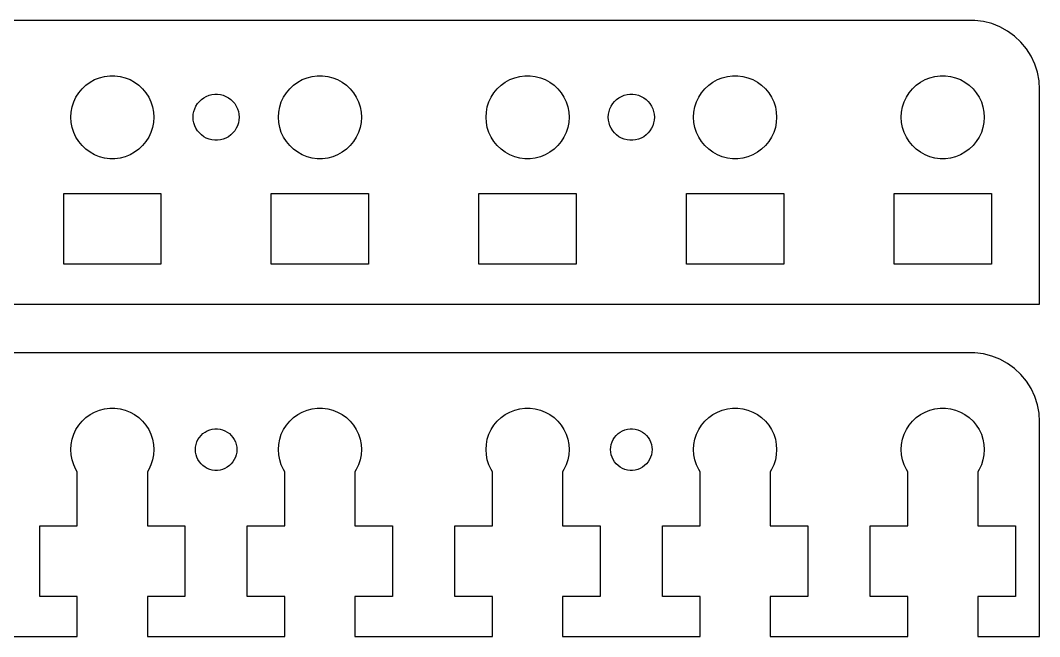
# Model space of a CAD drawing. Header units: metres. Extents: x -67 to 67, y 0 to 92.
# Drawn here: x -6.6 to 67, y 48 to 92.5 of the extents above; entities that cross this region are included whole.
import ezdxf

# ---------------------------------------------------------------- set-up
doc = ezdxf.new("R2010")
doc.units = ezdxf.units.M

msp = doc.modelspace()

# ---------------------------------------------------------------- linework, layer by layer
for p, q in [((62.3139, 92.4901), (-62.3139, 92.4901)), ((62.9369, 92.4114), (62.3139, 92.4901)), ((63.5451, 92.2553), (62.9369, 92.4114)), ((64.1289, 92.0241), (63.5451, 92.2553)), ((64.6791, 91.7216), (64.1289, 92.0241)), ((65.1871, 91.3526), (64.6791, 91.7216)), ((65.6448, 90.9227), (65.1871, 91.3526)), ((66.0451, 90.4389), (65.6448, 90.9227)), ((66.3815, 89.9088), (66.0451, 90.4389)), ((66.6489, 89.3406), (66.3815, 89.9088)), ((66.8429, 88.7434), (66.6489, 89.3406)), ((-0.92705, 88.3532), (-0.56213, 88.4469)), ((-0.56213, 88.4469), (-0.18837, 88.4941)), ((-0.18837, 88.4941), (0.18837, 88.4941)), ((0.18837, 88.4941), (0.56213, 88.4469)), ((0.56213, 88.4469), (0.92705, 88.3532)), ((14.0729, 88.3532), (14.4379, 88.4469)), ((14.4379, 88.4469), (14.8116, 88.4941)), ((14.8116, 88.4941), (15.1884, 88.4941)), ((15.1884, 88.4941), (15.5621, 88.4469)), ((15.5621, 88.4469), (15.927, 88.3532)), ((29.0729, 88.3532), (29.4379, 88.4469)), ((29.4379, 88.4469), (29.8116, 88.4941)), ((29.8116, 88.4941), (30.1884, 88.4941)), ((30.1884, 88.4941), (30.5621, 88.4469)), ((30.5621, 88.4469), (30.927, 88.3532)), ((44.0729, 88.3532), (44.4379, 88.4469)), ((44.4379, 88.4469), (44.8116, 88.4941)), ((44.8116, 88.4941), (45.1884, 88.4941)), ((45.1884, 88.4941), (45.5621, 88.4469)), ((45.5621, 88.4469), (45.927, 88.3532)), ((59.0729, 88.3532), (59.4379, 88.4469)), ((59.4379, 88.4469), (59.8116, 88.4941)), ((59.8116, 88.4941), (60.1884, 88.4941)), ((60.1884, 88.4941), (60.5621, 88.4469)), ((60.5621, 88.4469), (60.927, 88.3532)), ((66.9606, 88.1267), (66.8429, 88.7434)), ((-2.1869, 87.5536), (-1.91226, 87.8115)), ((-1.91226, 87.8115), (-1.60747, 88.033)), ((-1.60747, 88.033), (-1.27733, 88.2145)), ((-1.27733, 88.2145), (-0.92705, 88.3532)), ((0.92705, 88.3532), (1.27733, 88.2145)), ((1.27733, 88.2145), (1.60747, 88.033)), ((1.60747, 88.033), (1.91226, 87.8115)), ((1.91226, 87.8115), (2.1869, 87.5536)), ((12.8131, 87.5536), (13.0877, 87.8115)), ((13.0877, 87.8115), (13.3925, 88.033)), ((13.3925, 88.033), (13.7227, 88.2145)), ((13.7227, 88.2145), (14.0729, 88.3532)), ((15.927, 88.3532), (16.2773, 88.2145)), ((16.2773, 88.2145), (16.6075, 88.033)), ((16.6075, 88.033), (16.9123, 87.8115)), ((16.9123, 87.8115), (17.1869, 87.5536)), ((27.8131, 87.5536), (28.0877, 87.8115)), ((28.0877, 87.8115), (28.3925, 88.033)), ((28.3925, 88.033), (28.7227, 88.2145)), ((28.7227, 88.2145), (29.0729, 88.3532)), ((30.927, 88.3532), (31.2773, 88.2145)), ((31.2773, 88.2145), (31.6075, 88.033)), ((31.6075, 88.033), (31.9123, 87.8115)), ((31.9123, 87.8115), (32.1869, 87.5536)), ((42.8131, 87.5536), (43.0877, 87.8115)), ((43.0877, 87.8115), (43.3925, 88.033)), ((43.3925, 88.033), (43.7227, 88.2145)), ((43.7227, 88.2145), (44.0729, 88.3532)), ((45.927, 88.3532), (46.2773, 88.2145)), ((46.2773, 88.2145), (46.6075, 88.033)), ((46.6075, 88.033), (46.9123, 87.8115)), ((46.9123, 87.8115), (47.1869, 87.5536)), ((57.8131, 87.5536), (58.0877, 87.8115)), ((58.0877, 87.8115), (58.3925, 88.033)), ((58.3925, 88.033), (58.7227, 88.2145)), ((58.7227, 88.2145), (59.0729, 88.3532)), ((60.927, 88.3532), (61.2773, 88.2145)), ((61.2773, 88.2145), (61.6075, 88.033)), ((61.6075, 88.033), (61.9123, 87.8115)), ((61.9123, 87.8115), (62.1869, 87.5536)), ((67, 87.5), (66.9606, 88.1267)), ((-2.78932, 86.6044), (-2.62891, 86.9453)), ((-2.62891, 86.9453), (-2.42705, 87.2634)), ((-2.42705, 87.2634), (-2.1869, 87.5536)), ((2.1869, 87.5536), (2.42705, 87.2634)), ((2.42705, 87.2634), (2.62891, 86.9453)), ((2.62891, 86.9453), (2.78932, 86.6044)), ((6.43887, 86.7827), (6.608, 86.9055)), ((6.608, 86.9055), (6.7912, 87.0063)), ((6.7912, 87.0063), (6.98557, 87.0832)), ((6.98557, 87.0832), (7.18806, 87.1352)), ((7.18806, 87.1352), (7.39546, 87.1614)), ((7.39546, 87.1614), (7.60452, 87.1614)), ((7.60452, 87.1614), (7.81192, 87.1352)), ((7.81192, 87.1352), (8.01442, 87.0832)), ((8.01442, 87.0832), (8.20879, 87.0063)), ((8.20879, 87.0063), (8.39198, 86.9055)), ((8.39198, 86.9055), (8.56111, 86.7827)), ((12.2107, 86.6044), (12.3711, 86.9453)), ((12.3711, 86.9453), (12.5729, 87.2634)), ((12.5729, 87.2634), (12.8131, 87.5536)), ((17.1869, 87.5536), (17.427, 87.2634)), ((17.427, 87.2634), (17.6289, 86.9453)), ((17.6289, 86.9453), (17.7893, 86.6044)), ((27.2107, 86.6044), (27.3711, 86.9453)), ((27.3711, 86.9453), (27.5729, 87.2634)), ((27.5729, 87.2634), (27.8131, 87.5536)), ((32.1869, 87.5536), (32.427, 87.2634)), ((32.427, 87.2634), (32.6289, 86.9453)), ((32.6289, 86.9453), (32.7893, 86.6044)), ((36.4389, 86.7827), (36.608, 86.9055)), ((36.608, 86.9055), (36.7912, 87.0063)), ((36.7912, 87.0063), (36.9856, 87.0832)), ((36.9856, 87.0832), (37.1881, 87.1352)), ((37.1881, 87.1352), (37.3955, 87.1614)), ((37.3955, 87.1614), (37.6045, 87.1614)), ((37.6045, 87.1614), (37.8119, 87.1352)), ((37.8119, 87.1352), (38.0144, 87.0832)), ((38.0144, 87.0832), (38.2088, 87.0063)), ((38.2088, 87.0063), (38.392, 86.9055)), ((38.392, 86.9055), (38.5611, 86.7827)), ((42.2107, 86.6044), (42.3711, 86.9453)), ((42.3711, 86.9453), (42.5729, 87.2634)), ((42.5729, 87.2634), (42.8131, 87.5536)), ((47.1869, 87.5536), (47.427, 87.2634)), ((47.427, 87.2634), (47.6289, 86.9453)), ((47.6289, 86.9453), (47.7893, 86.6044)), ((57.2107, 86.6044), (57.3711, 86.9453)), ((57.3711, 86.9453), (57.5729, 87.2634)), ((57.5729, 87.2634), (57.8131, 87.5536)), ((62.1869, 87.5536), (62.427, 87.2634)), ((62.427, 87.2634), (62.6289, 86.9453)), ((62.6289, 86.9453), (62.7893, 86.6044)), ((67, 72), (67, 87.5)), ((-2.97633, 85.876), (-2.90575, 86.2461)), ((-2.90575, 86.2461), (-2.78932, 86.6044)), ((2.78932, 86.6044), (2.90575, 86.2461)), ((2.90575, 86.2461), (2.97633, 85.876)), ((5.95219, 86.1128), (6.0412, 86.302)), ((6.0412, 86.302), (6.15321, 86.4785)), ((6.15321, 86.4785), (6.28647, 86.6396)), ((6.28647, 86.6396), (6.43887, 86.7827)), ((8.56111, 86.7827), (8.71352, 86.6396)), ((8.71352, 86.6396), (8.84677, 86.4785)), ((8.84677, 86.4785), (8.95879, 86.302)), ((8.95879, 86.302), (9.04779, 86.1128)), ((12.0237, 85.876), (12.0942, 86.2461)), ((12.0942, 86.2461), (12.2107, 86.6044)), ((17.7893, 86.6044), (17.9057, 86.2461)), ((17.9057, 86.2461), (17.9763, 85.876)), ((27.0237, 85.876), (27.0942, 86.2461)), ((27.0942, 86.2461), (27.2107, 86.6044)), ((32.7893, 86.6044), (32.9057, 86.2461)), ((32.9057, 86.2461), (32.9763, 85.876)), ((35.9522, 86.1128), (36.0412, 86.302)), ((36.0412, 86.302), (36.1532, 86.4785)), ((36.1532, 86.4785), (36.2865, 86.6396)), ((36.2865, 86.6396), (36.4389, 86.7827)), ((38.5611, 86.7827), (38.7135, 86.6396)), ((38.7135, 86.6396), (38.8468, 86.4785)), ((38.8468, 86.4785), (38.9588, 86.302)), ((38.9588, 86.302), (39.0478, 86.1128)), ((42.0237, 85.876), (42.0942, 86.2461)), ((42.0942, 86.2461), (42.2107, 86.6044)), ((47.7893, 86.6044), (47.9057, 86.2461)), ((47.9057, 86.2461), (47.9763, 85.876)), ((57.0237, 85.876), (57.0942, 86.2461)), ((57.0942, 86.2461), (57.2107, 86.6044)), ((62.7893, 86.6044), (62.9057, 86.2461)), ((62.9057, 86.2461), (62.9763, 85.876)), ((-3, 85.5), (-2.97633, 85.876)), ((-2.97633, 85.124), (-3, 85.5)), ((2.97633, 85.876), (3, 85.5)), ((3, 85.5), (2.97633, 85.124)), ((5.83528, 85.5), (5.84842, 85.7086)), ((5.84842, 85.2914), (5.83528, 85.5)), ((5.84842, 85.7086), (5.88759, 85.914)), ((5.88759, 85.914), (5.95219, 86.1128)), ((9.04779, 86.1128), (9.1124, 85.914)), ((9.1124, 85.914), (9.15157, 85.7086)), ((9.15157, 85.7086), (9.1647, 85.5)), ((9.1647, 85.5), (9.15157, 85.2914)), ((12, 85.5), (12.0237, 85.876)), ((12.0237, 85.124), (12, 85.5)), ((17.9763, 85.876), (18, 85.5)), ((18, 85.5), (17.9763, 85.124)), ((27, 85.5), (27.0237, 85.876)), ((27.0237, 85.124), (27, 85.5)), ((32.9763, 85.876), (33, 85.5)), ((33, 85.5), (32.9763, 85.124)), ((35.8353, 85.5), (35.8484, 85.7086)), ((35.8484, 85.2914), (35.8353, 85.5)), ((35.8484, 85.7086), (35.8876, 85.914)), ((35.8876, 85.914), (35.9522, 86.1128)), ((39.0478, 86.1128), (39.1124, 85.914)), ((39.1124, 85.914), (39.1516, 85.7086)), ((39.1516, 85.7086), (39.1647, 85.5)), ((39.1647, 85.5), (39.1516, 85.2914)), ((42, 85.5), (42.0237, 85.876)), ((42.0237, 85.124), (42, 85.5)), ((47.9763, 85.876), (48, 85.5)), ((48, 85.5), (47.9763, 85.124)), ((57, 85.5), (57.0237, 85.876)), ((57.0237, 85.124), (57, 85.5)), ((62.9763, 85.876), (63, 85.5)), ((63, 85.5), (62.9763, 85.124)), ((-2.90575, 84.7539), (-2.97633, 85.124)), ((-2.78932, 84.3956), (-2.90575, 84.7539)), ((2.90575, 84.7539), (2.78932, 84.3956)), ((2.97633, 85.124), (2.90575, 84.7539)), ((5.88759, 85.086), (5.84842, 85.2914)), ((5.95219, 84.8872), (5.88759, 85.086)), ((6.0412, 84.698), (5.95219, 84.8872)), ((6.15321, 84.5215), (6.0412, 84.698)), ((8.95879, 84.698), (8.84677, 84.5215)), ((9.04779, 84.8872), (8.95879, 84.698)), ((9.1124, 85.086), (9.04779, 84.8872)), ((9.15157, 85.2914), (9.1124, 85.086)), ((12.0942, 84.7539), (12.0237, 85.124)), ((12.2107, 84.3956), (12.0942, 84.7539)), ((17.9057, 84.7539), (17.7893, 84.3956)), ((17.9763, 85.124), (17.9057, 84.7539)), ((27.0942, 84.7539), (27.0237, 85.124)), ((27.2107, 84.3956), (27.0942, 84.7539)), ((32.9057, 84.7539), (32.7893, 84.3956)), ((32.9763, 85.124), (32.9057, 84.7539)), ((35.8876, 85.086), (35.8484, 85.2914)), ((35.9522, 84.8872), (35.8876, 85.086)), ((36.0412, 84.698), (35.9522, 84.8872)), ((36.1532, 84.5215), (36.0412, 84.698)), ((38.9588, 84.698), (38.8468, 84.5215)), ((39.0478, 84.8872), (38.9588, 84.698)), ((39.1124, 85.086), (39.0478, 84.8872)), ((39.1516, 85.2914), (39.1124, 85.086)), ((42.0942, 84.7539), (42.0237, 85.124)), ((42.2107, 84.3956), (42.0942, 84.7539)), ((47.9057, 84.7539), (47.7893, 84.3956)), ((47.9763, 85.124), (47.9057, 84.7539)), ((57.0942, 84.7539), (57.0237, 85.124)), ((57.2107, 84.3956), (57.0942, 84.7539)), ((62.9057, 84.7539), (62.7893, 84.3956)), ((62.9763, 85.124), (62.9057, 84.7539)), ((-2.62891, 84.0547), (-2.78932, 84.3956)), ((-2.42705, 83.7366), (-2.62891, 84.0547)), ((2.62891, 84.0547), (2.42705, 83.7366)), ((2.78932, 84.3956), (2.62891, 84.0547)), ((6.28647, 84.3604), (6.15321, 84.5215)), ((6.43887, 84.2173), (6.28647, 84.3604)), ((6.608, 84.0944), (6.43887, 84.2173)), ((6.7912, 83.9937), (6.608, 84.0944)), ((6.98557, 83.9168), (6.7912, 83.9937)), ((8.20879, 83.9937), (8.01442, 83.9168)), ((8.39198, 84.0944), (8.20879, 83.9937)), ((8.56111, 84.2173), (8.39198, 84.0944)), ((8.71352, 84.3604), (8.56111, 84.2173)), ((8.84677, 84.5215), (8.71352, 84.3604)), ((12.3711, 84.0547), (12.2107, 84.3956)), ((12.5729, 83.7366), (12.3711, 84.0547)), ((17.6289, 84.0547), (17.427, 83.7366)), ((17.7893, 84.3956), (17.6289, 84.0547)), ((27.3711, 84.0547), (27.2107, 84.3956)), ((27.5729, 83.7366), (27.3711, 84.0547)), ((32.6289, 84.0547), (32.427, 83.7366)), ((32.7893, 84.3956), (32.6289, 84.0547)), ((36.2865, 84.3604), (36.1532, 84.5215)), ((36.4389, 84.2173), (36.2865, 84.3604)), ((36.608, 84.0944), (36.4389, 84.2173)), ((36.7912, 83.9937), (36.608, 84.0944)), ((36.9856, 83.9168), (36.7912, 83.9937)), ((38.2088, 83.9937), (38.0144, 83.9168)), ((38.392, 84.0944), (38.2088, 83.9937)), ((38.5611, 84.2173), (38.392, 84.0944)), ((38.7135, 84.3604), (38.5611, 84.2173)), ((38.8468, 84.5215), (38.7135, 84.3604)), ((42.3711, 84.0547), (42.2107, 84.3956)), ((42.5729, 83.7366), (42.3711, 84.0547)), ((47.6289, 84.0547), (47.427, 83.7366)), ((47.7893, 84.3956), (47.6289, 84.0547)), ((57.3711, 84.0547), (57.2107, 84.3956)), ((57.5729, 83.7366), (57.3711, 84.0547)), ((62.6289, 84.0547), (62.427, 83.7366)), ((62.7893, 84.3956), (62.6289, 84.0547)), ((-2.1869, 83.4464), (-2.42705, 83.7366)), ((-1.91226, 83.1884), (-2.1869, 83.4464)), ((2.1869, 83.4464), (1.91226, 83.1884)), ((2.42705, 83.7366), (2.1869, 83.4464)), ((7.18806, 83.8648), (6.98557, 83.9168)), ((7.39546, 83.8386), (7.18806, 83.8648)), ((7.60452, 83.8386), (7.39546, 83.8386)), ((7.81192, 83.8648), (7.60452, 83.8386)), ((8.01442, 83.9168), (7.81192, 83.8648)), ((12.8131, 83.4464), (12.5729, 83.7366)), ((13.0877, 83.1884), (12.8131, 83.4464)), ((17.1869, 83.4464), (16.9123, 83.1884)), ((17.427, 83.7366), (17.1869, 83.4464)), ((27.8131, 83.4464), (27.5729, 83.7366)), ((28.0877, 83.1884), (27.8131, 83.4464)), ((32.1869, 83.4464), (31.9123, 83.1884)), ((32.427, 83.7366), (32.1869, 83.4464)), ((37.1881, 83.8648), (36.9856, 83.9168)), ((37.3955, 83.8386), (37.1881, 83.8648)), ((37.6045, 83.8386), (37.3955, 83.8386)), ((37.8119, 83.8648), (37.6045, 83.8386)), ((38.0144, 83.9168), (37.8119, 83.8648)), ((42.8131, 83.4464), (42.5729, 83.7366)), ((43.0877, 83.1884), (42.8131, 83.4464)), ((47.1869, 83.4464), (46.9123, 83.1884)), ((47.427, 83.7366), (47.1869, 83.4464)), ((57.8131, 83.4464), (57.5729, 83.7366)), ((58.0877, 83.1884), (57.8131, 83.4464)), ((62.1869, 83.4464), (61.9123, 83.1884)), ((62.427, 83.7366), (62.1869, 83.4464)), ((-1.60747, 82.967), (-1.91226, 83.1884)), ((-1.27733, 82.7855), (-1.60747, 82.967)), ((-0.92705, 82.6468), (-1.27733, 82.7855)), ((-0.56213, 82.5531), (-0.92705, 82.6468)), ((-0.18837, 82.5059), (-0.56213, 82.5531)), ((0.18837, 82.5059), (-0.18837, 82.5059)), ((0.56213, 82.5531), (0.18837, 82.5059)), ((0.92705, 82.6468), (0.56213, 82.5531)), ((1.27733, 82.7855), (0.92705, 82.6468)), ((1.60747, 82.967), (1.27733, 82.7855)), ((1.91226, 83.1884), (1.60747, 82.967)), ((13.3925, 82.967), (13.0877, 83.1884)), ((13.7227, 82.7855), (13.3925, 82.967)), ((14.0729, 82.6468), (13.7227, 82.7855)), ((14.4379, 82.5531), (14.0729, 82.6468)), ((14.8116, 82.5059), (14.4379, 82.5531)), ((15.1884, 82.5059), (14.8116, 82.5059)), ((15.5621, 82.5531), (15.1884, 82.5059)), ((15.927, 82.6468), (15.5621, 82.5531)), ((16.2773, 82.7855), (15.927, 82.6468)), ((16.6075, 82.967), (16.2773, 82.7855)), ((16.9123, 83.1884), (16.6075, 82.967)), ((28.3925, 82.967), (28.0877, 83.1884)), ((28.7227, 82.7855), (28.3925, 82.967)), ((29.0729, 82.6468), (28.7227, 82.7855)), ((29.4379, 82.5531), (29.0729, 82.6468)), ((29.8116, 82.5059), (29.4379, 82.5531)), ((30.1884, 82.5059), (29.8116, 82.5059)), ((30.5621, 82.5531), (30.1884, 82.5059)), ((30.927, 82.6468), (30.5621, 82.5531)), ((31.2773, 82.7855), (30.927, 82.6468)), ((31.6075, 82.967), (31.2773, 82.7855)), ((31.9123, 83.1884), (31.6075, 82.967)), ((43.3925, 82.967), (43.0877, 83.1884)), ((43.7227, 82.7855), (43.3925, 82.967)), ((44.0729, 82.6468), (43.7227, 82.7855)), ((44.4379, 82.5531), (44.0729, 82.6468)), ((44.8116, 82.5059), (44.4379, 82.5531)), ((45.1884, 82.5059), (44.8116, 82.5059)), ((45.5621, 82.5531), (45.1884, 82.5059)), ((45.927, 82.6468), (45.5621, 82.5531)), ((46.2773, 82.7855), (45.927, 82.6468)), ((46.6075, 82.967), (46.2773, 82.7855)), ((46.9123, 83.1884), (46.6075, 82.967)), ((58.3925, 82.967), (58.0877, 83.1884)), ((58.7227, 82.7855), (58.3925, 82.967)), ((59.0729, 82.6468), (58.7227, 82.7855)), ((59.4379, 82.5531), (59.0729, 82.6468)), ((59.8116, 82.5059), (59.4379, 82.5531)), ((60.1884, 82.5059), (59.8116, 82.5059)), ((60.5621, 82.5531), (60.1884, 82.5059)), ((60.927, 82.6468), (60.5621, 82.5531)), ((61.2773, 82.7855), (60.927, 82.6468)), ((61.6075, 82.967), (61.2773, 82.7855)), ((61.9123, 83.1884), (61.6075, 82.967)), ((-3.51418, 74.9), (-3.51418, 80)), ((-3.51418, 80), (3.51418, 80)), ((3.51418, 80), (3.51418, 74.9)), ((11.4858, 74.9), (11.4858, 80)), ((11.4858, 80), (18.5142, 80)), ((18.5142, 80), (18.5142, 74.9)), ((26.4858, 74.9), (26.4858, 80)), ((26.4858, 80), (33.5142, 80)), ((33.5142, 80), (33.5142, 74.9)), ((41.4858, 74.9), (41.4858, 80)), ((41.4858, 80), (48.5142, 80)), ((48.5142, 80), (48.5142, 74.9)), ((56.4858, 74.9), (56.4858, 80)), ((56.4858, 80), (63.5142, 80)), ((63.5142, 80), (63.5142, 74.9)), ((3.51418, 74.9), (-3.51418, 74.9)), ((18.5142, 74.9), (11.4858, 74.9)), ((33.5142, 74.9), (26.4858, 74.9)), ((48.5142, 74.9), (41.4858, 74.9)), ((63.5142, 74.9), (56.4858, 74.9)), ((-67, 72), (67, 72)), ((62.3139, 68.4901), (-62.3139, 68.4901)), ((62.9369, 68.4114), (62.3139, 68.4901)), ((63.5451, 68.2553), (62.9369, 68.4114)), ((64.1289, 68.0241), (63.5451, 68.2553)), ((64.6791, 67.7216), (64.1289, 68.0241)), ((65.1871, 67.3526), (64.6791, 67.7216)), ((65.6448, 66.9227), (65.1871, 67.3526)), ((66.0451, 66.4389), (65.6448, 66.9227)), ((66.3815, 65.9088), (66.0451, 66.4389)), ((66.6489, 65.3406), (66.3815, 65.9088)), ((66.8429, 64.7434), (66.6489, 65.3406)), ((-1.60747, 64.033), (-1.27733, 64.2145)), ((-1.27733, 64.2145), (-0.92705, 64.3532)), ((-0.92705, 64.3532), (-0.56213, 64.4469)), ((-0.56213, 64.4469), (-0.18837, 64.4941)), ((-0.18837, 64.4941), (0.18837, 64.4941)), ((0.18837, 64.4941), (0.56213, 64.4469)), ((0.56213, 64.4469), (0.92705, 64.3532)), ((0.92705, 64.3532), (1.27733, 64.2145)), ((1.27733, 64.2145), (1.60747, 64.033)), ((13.3925, 64.033), (13.7227, 64.2145)), ((13.7227, 64.2145), (14.0729, 64.3532)), ((14.0729, 64.3532), (14.4379, 64.4469)), ((14.4379, 64.4469), (14.8116, 64.4941)), ((14.8116, 64.4941), (15.1884, 64.4941)), ((15.1884, 64.4941), (15.5621, 64.4469)), ((15.5621, 64.4469), (15.927, 64.3532)), ((15.927, 64.3532), (16.2773, 64.2145)), ((16.2773, 64.2145), (16.6075, 64.033)), ((28.3925, 64.033), (28.7227, 64.2145)), ((28.7227, 64.2145), (29.0729, 64.3532)), ((29.0729, 64.3532), (29.4379, 64.4469)), ((29.4379, 64.4469), (29.8116, 64.4941)), ((29.8116, 64.4941), (30.1884, 64.4941)), ((30.1884, 64.4941), (30.5621, 64.4469)), ((30.5621, 64.4469), (30.927, 64.3532)), ((30.927, 64.3532), (31.2773, 64.2145)), ((31.2773, 64.2145), (31.6075, 64.033)), ((43.3925, 64.033), (43.7227, 64.2145)), ((43.7227, 64.2145), (44.0729, 64.3532)), ((44.0729, 64.3532), (44.4379, 64.4469)), ((44.4379, 64.4469), (44.8116, 64.4941)), ((44.8116, 64.4941), (45.1884, 64.4941)), ((45.1884, 64.4941), (45.5621, 64.4469)), ((45.5621, 64.4469), (45.927, 64.3532)), ((45.927, 64.3532), (46.2773, 64.2145)), ((46.2773, 64.2145), (46.6075, 64.033)), ((58.3925, 64.033), (58.7227, 64.2145)), ((58.7227, 64.2145), (59.0729, 64.3532)), ((59.0729, 64.3532), (59.4379, 64.4469)), ((59.4379, 64.4469), (59.8116, 64.4941)), ((59.8116, 64.4941), (60.1884, 64.4941)), ((60.1884, 64.4941), (60.5621, 64.4469)), ((60.5621, 64.4469), (60.927, 64.3532)), ((60.927, 64.3532), (61.2773, 64.2145)), ((61.2773, 64.2145), (61.6075, 64.033)), ((66.9606, 64.1267), (66.8429, 64.7434)), ((67, 63.5), (66.9606, 64.1267)), ((-2.42705, 63.2634), (-2.1869, 63.5536)), ((-2.1869, 63.5536), (-1.91226, 63.8115)), ((-1.91226, 63.8115), (-1.60747, 64.033)), ((1.60747, 64.033), (1.91226, 63.8115)), ((1.91226, 63.8115), (2.1869, 63.5536)), ((2.1869, 63.5536), (2.42705, 63.2634)), ((12.5729, 63.2634), (12.8131, 63.5536)), ((12.8131, 63.5536), (13.0877, 63.8115)), ((13.0877, 63.8115), (13.3925, 64.033)), ((16.6075, 64.033), (16.9123, 63.8115)), ((16.9123, 63.8115), (17.1869, 63.5536)), ((17.1869, 63.5536), (17.427, 63.2634)), ((27.5729, 63.2634), (27.8131, 63.5536)), ((27.8131, 63.5536), (28.0877, 63.8115)), ((28.0877, 63.8115), (28.3925, 64.033)), ((31.6075, 64.033), (31.9123, 63.8115)), ((31.9123, 63.8115), (32.1869, 63.5536)), ((32.1869, 63.5536), (32.427, 63.2634)), ((42.5729, 63.2634), (42.8131, 63.5536)), ((42.8131, 63.5536), (43.0877, 63.8115)), ((43.0877, 63.8115), (43.3925, 64.033)), ((46.6075, 64.033), (46.9123, 63.8115)), ((46.9123, 63.8115), (47.1869, 63.5536)), ((47.1869, 63.5536), (47.427, 63.2634)), ((57.5729, 63.2634), (57.8131, 63.5536)), ((57.8131, 63.5536), (58.0877, 63.8115)), ((58.0877, 63.8115), (58.3925, 64.033)), ((61.6075, 64.033), (61.9123, 63.8115)), ((61.9123, 63.8115), (62.1869, 63.5536)), ((62.1869, 63.5536), (62.427, 63.2634)), ((67, 48), (67, 63.5)), ((-2.90575, 62.2461), (-2.78932, 62.6044)), ((-2.78932, 62.6044), (-2.62891, 62.9453)), ((-2.62891, 62.9453), (-2.42705, 63.2634)), ((2.42705, 63.2634), (2.62891, 62.9453)), ((2.62891, 62.9453), (2.78932, 62.6044)), ((2.78932, 62.6044), (2.90575, 62.2461)), ((6.40654, 62.5268), (6.54385, 62.6558)), ((6.54385, 62.6558), (6.69626, 62.7665)), ((6.69626, 62.7665), (6.86133, 62.8572)), ((6.86133, 62.8572), (7.03647, 62.9266)), ((7.03647, 62.9266), (7.21892, 62.9734)), ((7.21892, 62.9734), (7.40581, 62.997)), ((7.40581, 62.997), (7.59418, 62.997)), ((7.59418, 62.997), (7.78107, 62.9734)), ((7.78107, 62.9734), (7.96352, 62.9266)), ((7.96352, 62.9266), (8.13866, 62.8572)), ((8.13866, 62.8572), (8.30373, 62.7665)), ((8.30373, 62.7665), (8.45613, 62.6558)), ((8.45613, 62.6558), (8.59344, 62.5268)), ((12.0942, 62.2461), (12.2107, 62.6044)), ((12.2107, 62.6044), (12.3711, 62.9453)), ((12.3711, 62.9453), (12.5729, 63.2634)), ((17.427, 63.2634), (17.6289, 62.9453)), ((17.6289, 62.9453), (17.7893, 62.6044)), ((17.7893, 62.6044), (17.9057, 62.2461)), ((27.0942, 62.2461), (27.2107, 62.6044)), ((27.2107, 62.6044), (27.3711, 62.9453)), ((27.3711, 62.9453), (27.5729, 63.2634)), ((32.427, 63.2634), (32.6289, 62.9453)), ((32.6289, 62.9453), (32.7893, 62.6044)), ((32.7893, 62.6044), (32.9057, 62.2461)), ((36.4065, 62.5268), (36.5439, 62.6558)), ((36.5439, 62.6558), (36.6963, 62.7665)), ((36.6963, 62.7665), (36.8613, 62.8572)), ((36.8613, 62.8572), (37.0365, 62.9266)), ((37.0365, 62.9266), (37.2189, 62.9734)), ((37.2189, 62.9734), (37.4058, 62.997)), ((37.4058, 62.997), (37.5942, 62.997)), ((37.5942, 62.997), (37.7811, 62.9734)), ((37.7811, 62.9734), (37.9635, 62.9266)), ((37.9635, 62.9266), (38.1387, 62.8572)), ((38.1387, 62.8572), (38.3037, 62.7665)), ((38.3037, 62.7665), (38.4561, 62.6558)), ((38.4561, 62.6558), (38.5934, 62.5268)), ((42.0942, 62.2461), (42.2107, 62.6044)), ((42.2107, 62.6044), (42.3711, 62.9453)), ((42.3711, 62.9453), (42.5729, 63.2634)), ((47.427, 63.2634), (47.6289, 62.9453)), ((47.6289, 62.9453), (47.7893, 62.6044)), ((47.7893, 62.6044), (47.9057, 62.2461)), ((57.0942, 62.2461), (57.2107, 62.6044)), ((57.2107, 62.6044), (57.3711, 62.9453)), ((57.3711, 62.9453), (57.5729, 63.2634)), ((62.427, 63.2634), (62.6289, 62.9453)), ((62.6289, 62.9453), (62.7893, 62.6044)), ((62.7893, 62.6044), (62.9057, 62.2461)), ((-3, 61.5), (-2.97633, 61.876)), ((-2.97633, 61.876), (-2.90575, 62.2461)), ((2.90575, 62.2461), (2.97633, 61.876)), ((2.97633, 61.876), (3, 61.5)), ((6.01183, 61.688), (6.04712, 61.873)), ((6.04712, 61.873), (6.10533, 62.0522)), ((6.10533, 62.0522), (6.18553, 62.2226)), ((6.18553, 62.2226), (6.28647, 62.3817)), ((6.28647, 62.3817), (6.40654, 62.5268)), ((8.59344, 62.5268), (8.71352, 62.3817)), ((8.71352, 62.3817), (8.81445, 62.2226)), ((8.81445, 62.2226), (8.89465, 62.0522)), ((8.89465, 62.0522), (8.95287, 61.873)), ((8.95287, 61.873), (8.98816, 61.688)), ((12, 61.5), (12.0237, 61.876)), ((12.0237, 61.876), (12.0942, 62.2461)), ((17.9057, 62.2461), (17.9763, 61.876)), ((17.9763, 61.876), (18, 61.5)), ((27, 61.5), (27.0237, 61.876)), ((27.0237, 61.876), (27.0942, 62.2461)), ((32.9057, 62.2461), (32.9763, 61.876)), ((32.9763, 61.876), (33, 61.5)), ((36.0118, 61.688), (36.0471, 61.873)), ((36.0471, 61.873), (36.1053, 62.0522)), ((36.1053, 62.0522), (36.1855, 62.2226)), ((36.1855, 62.2226), (36.2865, 62.3817)), ((36.2865, 62.3817), (36.4065, 62.5268)), ((38.5934, 62.5268), (38.7135, 62.3817)), ((38.7135, 62.3817), (38.8145, 62.2226)), ((38.8145, 62.2226), (38.8947, 62.0522)), ((38.8947, 62.0522), (38.9529, 61.873)), ((38.9529, 61.873), (38.9882, 61.688)), ((42, 61.5), (42.0237, 61.876)), ((42.0237, 61.876), (42.0942, 62.2461)), ((47.9057, 62.2461), (47.9763, 61.876)), ((47.9763, 61.876), (48, 61.5)), ((57, 61.5), (57.0237, 61.876)), ((57.0237, 61.876), (57.0942, 62.2461)), ((62.9057, 62.2461), (62.9763, 61.876)), ((62.9763, 61.876), (63, 61.5)), ((-2.97633, 61.124), (-3, 61.5)), ((3, 61.5), (2.97633, 61.124)), ((6, 61.5), (6.01183, 61.688)), ((6.01183, 61.312), (6, 61.5)), ((6.04712, 61.127), (6.01183, 61.312)), ((6.10533, 60.9478), (6.04712, 61.127)), ((8.95287, 61.127), (8.89465, 60.9478)), ((8.98816, 61.312), (8.95287, 61.127)), ((8.98816, 61.688), (9, 61.5)), ((9, 61.5), (8.98816, 61.312)), ((12.0237, 61.124), (12, 61.5)), ((18, 61.5), (17.9763, 61.124)), ((27.0237, 61.124), (27, 61.5)), ((33, 61.5), (32.9763, 61.124)), ((36, 61.5), (36.0118, 61.688)), ((36.0118, 61.312), (36, 61.5)), ((36.0471, 61.127), (36.0118, 61.312)), ((36.1053, 60.9478), (36.0471, 61.127)), ((38.9529, 61.127), (38.8947, 60.9478)), ((38.9882, 61.312), (38.9529, 61.127)), ((38.9882, 61.688), (39, 61.5)), ((39, 61.5), (38.9882, 61.312)), ((42.0237, 61.124), (42, 61.5)), ((48, 61.5), (47.9763, 61.124)), ((57.0237, 61.124), (57, 61.5)), ((63, 61.5), (62.9763, 61.124)), ((-2.90575, 60.7539), (-2.97633, 61.124)), ((-2.78932, 60.3956), (-2.90575, 60.7539)), ((-2.62891, 60.0547), (-2.78932, 60.3956)), ((2.78932, 60.3956), (2.62891, 60.0547)), ((2.90575, 60.7539), (2.78932, 60.3956)), ((2.97633, 61.124), (2.90575, 60.7539)), ((6.18553, 60.7774), (6.10533, 60.9478)), ((6.28647, 60.6183), (6.18553, 60.7774)), ((6.40654, 60.4732), (6.28647, 60.6183)), ((6.54385, 60.3442), (6.40654, 60.4732)), ((8.59344, 60.4732), (8.45613, 60.3442)), ((8.71352, 60.6183), (8.59344, 60.4732)), ((8.81445, 60.7774), (8.71352, 60.6183)), ((8.89465, 60.9478), (8.81445, 60.7774)), ((12.0942, 60.7539), (12.0237, 61.124)), ((12.2107, 60.3956), (12.0942, 60.7539)), ((12.3711, 60.0547), (12.2107, 60.3956)), ((17.7893, 60.3956), (17.6289, 60.0547)), ((17.9057, 60.7539), (17.7893, 60.3956)), ((17.9763, 61.124), (17.9057, 60.7539)), ((27.0942, 60.7539), (27.0237, 61.124)), ((27.2107, 60.3956), (27.0942, 60.7539)), ((27.3711, 60.0547), (27.2107, 60.3956)), ((32.7893, 60.3956), (32.6289, 60.0547)), ((32.9057, 60.7539), (32.7893, 60.3956)), ((32.9763, 61.124), (32.9057, 60.7539)), ((36.1855, 60.7774), (36.1053, 60.9478)), ((36.2865, 60.6183), (36.1855, 60.7774)), ((36.4065, 60.4732), (36.2865, 60.6183)), ((36.5439, 60.3442), (36.4065, 60.4732)), ((38.5934, 60.4732), (38.4561, 60.3442)), ((38.7135, 60.6183), (38.5934, 60.4732)), ((38.8145, 60.7774), (38.7135, 60.6183)), ((38.8947, 60.9478), (38.8145, 60.7774)), ((42.0942, 60.7539), (42.0237, 61.124)), ((42.2107, 60.3956), (42.0942, 60.7539)), ((42.3711, 60.0547), (42.2107, 60.3956)), ((47.7893, 60.3956), (47.6289, 60.0547)), ((47.9057, 60.7539), (47.7893, 60.3956)), ((47.9763, 61.124), (47.9057, 60.7539)), ((57.0942, 60.7539), (57.0237, 61.124)), ((57.2107, 60.3956), (57.0942, 60.7539)), ((57.3711, 60.0547), (57.2107, 60.3956)), ((62.7893, 60.3956), (62.6289, 60.0547)), ((62.9057, 60.7539), (62.7893, 60.3956)), ((62.9763, 61.124), (62.9057, 60.7539)), ((-2.53072, 59.9), (-2.62891, 60.0547)), ((-2.53072, 56), (-2.53072, 59.9)), ((2.62891, 60.0547), (2.53072, 59.9)), ((2.53072, 59.9), (2.53072, 56)), ((6.69626, 60.2335), (6.54385, 60.3442)), ((6.86133, 60.1427), (6.69626, 60.2335)), ((7.03647, 60.0734), (6.86133, 60.1427)), ((7.21892, 60.0266), (7.03647, 60.0734)), ((7.40581, 60.0029), (7.21892, 60.0266)), ((7.59418, 60.0029), (7.40581, 60.0029)), ((7.78107, 60.0266), (7.59418, 60.0029)), ((7.96352, 60.0734), (7.78107, 60.0266)), ((8.13866, 60.1427), (7.96352, 60.0734)), ((8.30373, 60.2335), (8.13866, 60.1427)), ((8.45613, 60.3442), (8.30373, 60.2335)), ((12.4693, 59.9), (12.3711, 60.0547)), ((12.4693, 56), (12.4693, 59.9)), ((17.6289, 60.0547), (17.5307, 59.9)), ((17.5307, 59.9), (17.5307, 56)), ((27.4693, 59.9), (27.3711, 60.0547)), ((27.4693, 56), (27.4693, 59.9)), ((32.6289, 60.0547), (32.5307, 59.9)), ((32.5307, 59.9), (32.5307, 56)), ((36.6963, 60.2335), (36.5439, 60.3442)), ((36.8613, 60.1427), (36.6963, 60.2335)), ((37.0365, 60.0734), (36.8613, 60.1427)), ((37.2189, 60.0266), (37.0365, 60.0734)), ((37.4058, 60.0029), (37.2189, 60.0266)), ((37.5942, 60.0029), (37.4058, 60.0029)), ((37.7811, 60.0266), (37.5942, 60.0029)), ((37.9635, 60.0734), (37.7811, 60.0266)), ((38.1387, 60.1427), (37.9635, 60.0734)), ((38.3037, 60.2335), (38.1387, 60.1427)), ((38.4561, 60.3442), (38.3037, 60.2335)), ((42.4693, 59.9), (42.3711, 60.0547)), ((42.4693, 56), (42.4693, 59.9)), ((47.6289, 60.0547), (47.5307, 59.9)), ((47.5307, 59.9), (47.5307, 56)), ((57.4693, 59.9), (57.3711, 60.0547)), ((57.4693, 56), (57.4693, 59.9)), ((62.6289, 60.0547), (62.5307, 59.9)), ((62.5307, 59.9), (62.5307, 56)), ((-5.24623, 50.9), (-5.24623, 56)), ((-5.24623, 56), (-2.53072, 56)), ((2.53072, 56), (5.24623, 56)), ((5.24623, 56), (5.24623, 50.9)), ((9.75375, 50.9), (9.75375, 56)), ((9.75375, 56), (12.4693, 56)), ((17.5307, 56), (20.2462, 56)), ((20.2462, 56), (20.2462, 50.9)), ((24.7538, 50.9), (24.7538, 56)), ((24.7538, 56), (27.4693, 56)), ((32.5307, 56), (35.2462, 56)), ((35.2462, 56), (35.2462, 50.9)), ((39.7538, 50.9), (39.7538, 56)), ((39.7538, 56), (42.4693, 56)), ((47.5307, 56), (50.2462, 56)), ((50.2462, 56), (50.2462, 50.9)), ((54.7538, 50.9), (54.7538, 56)), ((54.7538, 56), (57.4693, 56)), ((62.5307, 56), (65.2462, 56)), ((65.2462, 56), (65.2462, 50.9)), ((-2.53072, 50.9), (-5.24623, 50.9)), ((-2.53072, 48), (-2.53072, 50.9)), ((5.24623, 50.9), (2.53072, 50.9)), ((2.53072, 50.9), (2.53072, 48)), ((12.4693, 50.9), (9.75375, 50.9)), ((12.4693, 48), (12.4693, 50.9)), ((20.2462, 50.9), (17.5307, 50.9)), ((17.5307, 50.9), (17.5307, 48)), ((27.4693, 50.9), (24.7538, 50.9)), ((27.4693, 48), (27.4693, 50.9)), ((35.2462, 50.9), (32.5307, 50.9)), ((32.5307, 50.9), (32.5307, 48)), ((42.4693, 50.9), (39.7538, 50.9)), ((42.4693, 48), (42.4693, 50.9)), ((50.2462, 50.9), (47.5307, 50.9)), ((47.5307, 50.9), (47.5307, 48)), ((57.4693, 50.9), (54.7538, 50.9)), ((57.4693, 48), (57.4693, 50.9)), ((65.2462, 50.9), (62.5307, 50.9)), ((62.5307, 50.9), (62.5307, 48)), ((-12.4693, 48), (-2.53072, 48)), ((2.53072, 48), (12.4693, 48)), ((17.5307, 48), (27.4693, 48)), ((32.5307, 48), (42.4693, 48)), ((47.5307, 48), (57.4693, 48)), ((62.5307, 48), (67, 48))]:
    msp.add_line(p, q)

doc.saveas('drawing.dxf')
